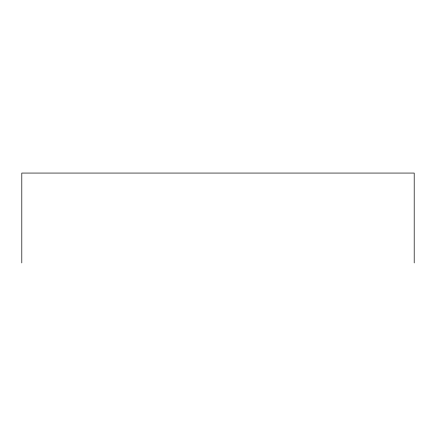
<?xml version="1.0" encoding="UTF-8"?>
<svg xmlns="http://www.w3.org/2000/svg" width="436" height="436" viewBox="0 0 436 436"><rect width="100%" height="100%" fill="white"/><g stroke="black" fill="none" stroke-linecap="round" stroke-linejoin="round"><path stroke-width="0.65" d="M414.2 262.935L414.2 173.065L21.8 173.065L21.8 262.935"/></g></svg>
